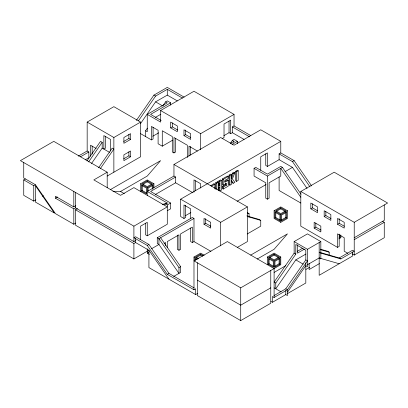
<?xml version="1.0" encoding="UTF-8"?>
<svg xmlns="http://www.w3.org/2000/svg" width="408" height="408" viewBox="0 0 408 408"><rect width="100%" height="100%" fill="white"/><g stroke="black" fill="none" stroke-linecap="round" stroke-linejoin="round"><path stroke-width="0.61" d="M155.366 194.494L175.624 182.799L175.624 177.016L173.956 176.052L147.252 191.474L167.28 203.036L165.612 204L163.185 204.699M193.984 192.173L193.984 179.908L200.66 183.763L200.66 188.057M195.656 190.597L195.656 180.785M305.949 254.031L295.8 259.891L275.772 288.803L275.772 283.019L274.1 282.055L294.132 253.144L294.132 241.582L307.484 233.871L320.836 241.582L320.836 258.927L319.168 257.963L307.418 264.746M275.772 283.019L295.8 254.108L295.8 244.474L305.816 250.257L305.816 259.891L285.784 288.803L274.033 295.586M297.468 244.713L297.468 253.144L304.322 249.191M352.548 251.991L352.548 256.035L319.168 275.308L319.168 242.546M231.086 176.873L232.376 173.165L234.044 172.201L234.881 172.681L232.376 178.944L234.881 182.32L233.208 183.284L232.376 182.799L231.26 180.871M231.54 178.464L233.208 173.645L234.881 172.681M86.95 160.946L100.516 141.362L102.184 142.326L102.184 148.109L91.54 163.475M88.618 161.91L102.184 142.326M98.634 167.693L112.2 148.109L113.868 149.073L113.868 172.201M100.302 168.657L113.868 149.073L113.868 137.506L87.164 122.089L87.164 151.001L88.832 151.965L88.832 157.743L85.236 159.819M136.399 120.406L153.928 95.11L167.28 87.399L184.176 97.155M138.429 120.85L155.596 96.074L167.28 89.327L182.519 98.124M140.576 123.537L155.596 101.852L167.28 95.11L177.296 100.888M145.579 136.547L145.579 130.764L147.37 128.183M162.751 105.983L165.612 101.852L167.28 100.888L170.621 102.816L170.621 105.131M230.265 143.443L232.376 140.398L234.044 139.434L237.38 141.362L237.38 143.677M233.34 142.377L234.044 141.362L232.376 140.398M287.589 291.98L305.816 265.674L307.484 266.638L307.484 249.293L294.132 241.582M87.164 122.089L113.868 106.672L140.576 122.089L140.576 156.784L107.192 176.057M35.878 199.884L33.752 201.108L23.74 195.325L23.74 179.908L25.378 178.964M145.579 130.764L147.252 131.728L147.252 114.383L167.28 102.816L165.612 101.852M78.305 156.111L87.164 151.001M170.621 102.816L150.588 114.383L161.211 120.513M80.519 156.764L88.832 151.965M113.868 137.506L140.576 122.089M147.252 114.383L160.604 122.089L160.604 110.527L193.984 91.254L234.044 114.383L234.044 125.944L250.66 135.538M23.74 179.908L33.752 185.691L35.348 184.773M155.448 117.356L160.849 114.24M123.757 141.438L128.892 138.47L130.56 139.434L130.56 133.656L123.884 137.506L123.884 143.29L130.56 139.434M42.248 196.202L43.314 195.59M152.75 136.262L158.692 132.835M170.621 127.872L177.296 131.728L177.296 125.944L170.621 122.089L170.621 127.872L172.288 126.908L177.709 130.04M140.311 133.503L151.424 139.919L153.092 138.955L153.092 127.301M75.812 205.734L73.812 206.892L55.452 196.289L55.452 198.217L57.559 197.003M123.757 158.783L128.892 155.82L130.56 156.784L130.56 151.001L123.884 154.856L123.884 160.635L130.56 156.784M107.192 172.201L93.84 179.908L120.544 195.325L133.901 187.619L167.28 206.892L133.901 226.165L20.4 160.635L53.78 141.362L107.192 172.201L107.192 187.695M151.424 139.919L151.424 126.429L158.1 130.279L158.1 143.774L162.272 146.181L172.421 140.321M183.972 135.584L190.648 139.434L190.648 133.656L183.972 129.8L183.972 135.584L185.64 134.62L190.776 137.583M160.604 110.527L200.66 133.656L234.044 114.383M55.452 198.217L73.812 208.82L75.812 207.662M168.948 279.164L148.92 250.257L133.901 258.927L75.48 225.201L75.48 209.783L77.484 208.626M110.4 189.623L160.604 160.635L147.252 176.057L120.544 191.474L112.914 191.474M162.272 146.181L162.272 130.764L172.288 136.547L172.288 151.965L173.956 152.929L175.624 151.965L175.624 138.394M244.061 139.434L232.376 132.692L232.376 126.908L234.044 125.944M140.576 191.474L140.576 183.763L147.252 179.908L153.928 183.763L153.928 187.619M173.956 176.052L173.956 164.49L220.692 137.506L234.044 145.217L260.748 129.8L280.78 141.362L280.78 152.929L294.132 160.635L311.646 185.921M223.9 135.655L229.036 132.692L230.704 133.656L232.376 132.692M147.252 180.871L142.244 183.763L147.252 186.655L152.261 183.763L147.252 180.871L147.252 181.835L151.756 184.436M23.74 162.562L23.74 177.98L35.419 184.727L55.452 213.639L73.812 224.237L75.812 223.079M143.244 184.151L147.252 181.835M222.12 138.608L224.028 137.506L224.028 124.017L230.704 120.161L230.704 133.656M141.408 190.99L146.416 193.882L146.416 188.098L141.408 185.212L141.408 190.99L142.244 190.511L146.752 193.111M140.576 183.763L147.252 187.619L153.928 183.763M230.306 143.524L234.044 141.362M175.624 177.016L150.588 191.474L170.621 203.036L170.621 208.82L167.28 210.747M232.019 144.463L237.38 141.362M165.612 204L167.28 204.964L170.621 203.036M185.64 205.224L185.64 217.489L183.972 218.453L180.632 216.526L180.632 199.181L280.78 141.362M210.676 185.691L214.016 183.763L214.848 184.243L214.848 188.868M215.684 189.292L215.684 182.799L220.692 179.908L221.524 180.392L221.524 190.026L219.856 190.99L219.856 181.356L219.019 180.871M222.36 178.944L227.368 176.052L228.2 176.536L228.2 178.464L224.864 180.392L224.864 182.32L228.2 180.392L228.2 186.17L223.196 189.062L222.36 188.583L222.36 186.655L225.701 184.727L226.532 185.207L226.532 183.284L223.196 185.207L222.36 184.727L222.36 178.944L223.196 179.428L228.2 176.536M229.036 175.088L230.704 174.129L231.54 174.609L231.54 184.248L229.872 185.207L229.036 184.727L229.036 175.088L229.872 175.573L231.54 174.609M235.712 171.238L237.38 170.274L238.216 170.753L238.216 180.392L236.548 181.356L235.712 180.871L235.712 171.238L236.548 171.717L238.216 170.753M211.512 186.17L214.848 184.243M215.684 182.799L216.52 183.284L221.524 180.392M218.188 184.243L219.856 183.284L219.3 182.963M218.188 185.207L219.019 184.727L219.856 185.207L218.188 186.17M224.864 181.356L227.368 179.908L228.2 180.392M218.188 188.098L219.856 187.134M300.808 197.253L280.78 168.346L280.78 176.052L269.096 182.799L269.096 198.217L267.424 199.181L265.756 198.217L265.756 182.799L254.072 176.052L254.072 168.346L255.739 167.382L267.424 174.129L280.78 166.418L282.448 167.382L301.043 194.218M307.066 188.46L292.46 167.382L279.108 159.671L279.108 153.893L280.78 152.929M222.36 186.655L223.196 187.134L226.532 185.207M75.48 192.438L75.48 207.856L133.901 241.582L135.9 240.424M75.48 209.783L133.901 243.51L135.512 242.576M145.579 223.186L145.579 234.835L147.252 235.799L167.28 224.237L167.28 204.964M265.756 153.801L265.756 165.454L267.424 166.418L279.108 159.671M185.564 215.608L190.873 212.542M157.264 237.726L158.936 238.69L178.964 267.602L178.964 273.38L158.936 244.474L157.264 243.51L157.264 237.726L192.316 217.489L193.984 218.453L193.984 241.582L210.946 251.374M148.92 244.474L135.568 236.762L133.901 237.726L147.252 245.438L148.92 244.474L168.948 273.38L194.019 287.854M193.984 218.453L158.936 238.69L158.936 244.474L151.557 248.732M254.072 168.346L267.424 176.052L282.448 167.382M279.108 153.893L292.46 161.599L294.132 160.635M285.085 171.641L292.46 167.382M149.389 254.378L147.252 253.144L148.92 252.18M164.108 243.413L165.612 242.546L165.612 245.631M237.109 201.266L266.047 184.559M204 224.237L210.676 228.092L210.676 222.309L204 218.453L204 224.237L205.668 223.273L210.803 226.236M180.632 199.181L220.692 222.309L247.396 206.892L247.396 241.582L237.247 247.442M177.296 235.105L177.296 249.293L178.964 250.257L180.632 249.293L180.632 233.871L192.316 227.129L192.316 242.546L193.984 241.582M300.808 191.474L334.188 172.201L387.6 203.036L354.22 222.309L300.808 191.474L300.808 226.165L337.528 247.365L339.196 246.401L339.196 234.136M197.814 293.337L195.656 294.581L195.656 288.803L193.984 289.762L193.984 256.999L200.66 253.144L204.255 255.219M274.1 210.747L280.78 206.892L287.456 210.747L287.456 218.453L280.78 222.309L274.1 218.453L274.1 210.747L280.78 214.598L287.456 210.747M203.164 255.556L200.66 254.108L195.656 256.999L198.66 258.733M280.78 207.856L275.772 210.747L280.78 213.639L285.784 210.747L280.78 207.856L280.78 208.82L285.284 211.421M147.252 245.438L167.28 274.344L168.948 273.38M178.964 267.602L180.632 266.638L160.604 237.726M196.156 257.672L200.66 255.071L202.664 256.229M276.272 211.421L280.78 208.82M173.691 276.425L180.632 272.416L180.632 266.638M247.217 233.978L260.748 226.165L260.748 220.381L259.08 219.417L246.84 215.883M274.936 217.974L279.944 220.866L279.944 215.082L274.936 212.191L274.936 217.974L275.772 217.489L280.276 220.091M281.28 220.091L285.784 217.489L286.62 217.974L286.62 212.191L281.612 215.082L281.612 220.866L286.62 217.974M310.82 208.82L317.5 212.675L317.5 206.892L310.82 203.036L310.82 208.82L312.492 207.856L317.628 210.819M250.68 255.107L287.456 233.871L274.1 249.293L257.208 259.044M324.176 216.526L330.852 220.381L330.852 214.598L324.176 210.747L324.176 216.526L325.844 215.562L330.98 218.53M314.16 228.092L320.836 231.948L320.836 226.165L314.16 222.309L314.16 228.092L315.828 227.129L320.963 230.092M267.424 264.71L267.424 256.999L274.1 253.144L280.78 256.999L280.78 264.71L240.72 287.839L193.984 260.855L227.368 241.582L274.1 268.566M274.1 254.108L269.096 256.999L274.1 259.891L279.108 256.999L274.1 254.108L274.1 255.071L278.608 257.678M269.596 257.678L274.1 255.071M268.26 264.226L273.268 267.118L273.268 261.339L268.26 258.448L268.26 264.226L269.096 263.746L273.6 266.348M267.424 256.999L274.1 260.855L280.78 256.999M337.528 224.237L344.204 228.092L344.204 222.309L337.528 218.453L337.528 224.237L339.196 223.273L344.332 226.236M297.381 251.267L302.654 248.227M274.604 266.348L279.108 263.746L279.944 264.226L279.944 258.448L274.936 261.339L274.936 267.118L279.944 264.226M307.418 249.329L320.836 241.582M274.1 272.416L285.625 265.766M339.028 237.823L340.032 237.247L340.032 234.931M338.864 238.884L340.864 237.726L340.864 235.028M354.22 237.726L384.26 220.381L384.26 204.964M270.764 287.839L240.72 305.184L197.324 280.128M354.22 239.654L384.26 222.309L384.26 237.726L354.22 255.071L352.13 253.868M305.883 269.489L309.647 267.317M319.439 263.588L309.152 269.53L309.152 263.359M320.382 252.532L339.196 257.963L352.548 250.257L354.22 251.221L340.864 258.927L320.836 253.144L319.168 252.18M285.784 288.803L287.456 289.762L287.456 295.545L285.784 294.581L272.432 302.292L272.432 296.509L274.1 297.473L287.456 289.762L307.484 260.855L305.816 259.891M197.324 262.783L197.324 295.545L240.72 320.601L270.764 303.256L270.764 270.489M287.41 293.643L305.816 283.019L305.816 262.783M162.425 204.439L167.28 203.036M247.309 213.129L249.064 213.639L249.064 217.107M247.396 216.526L260.748 220.381M320.484 249.191L327.512 251.221L329.18 252.18L329.18 255.071M320.397 249.645L329.18 252.18M319.168 257.963L320.122 258.238M320.836 258.448L339.196 263.746M232.376 126.908L249.523 136.808M382.699 221.406L384.26 222.309M153.928 95.11L155.596 96.074M155.596 101.852L162.45 105.81M300.808 203.036L279.108 190.511L279.108 176.939M197.411 151.052L188.981 146.181L188.981 156.05M232.376 173.165L233.208 173.645M339.196 236.762L340.032 237.247M347.856 253.327L344.204 251.221L344.204 237.726L337.528 233.871L337.528 247.365M339.196 257.963L340.864 258.927M173.956 164.49L247.396 206.892M247.396 212.675L249.064 213.639M175.624 182.799L192.907 192.775M294.132 253.144L295.8 254.108M102.184 148.109L109.502 152.332M295.8 259.891L303.18 264.149M96.15 148.481L90.499 145.217L90.499 156.254M120.544 191.474L124.358 193.678M274.1 287.839L281.041 291.842M192.316 242.546L190.648 241.582L190.648 228.016M193.984 256.999L197.579 259.075M270.932 301.425L272.432 302.292M196.824 259.6L194.82 258.448L194.82 260.758M167.28 274.344L193.984 289.762M195.656 294.581L148.92 267.602L148.92 250.257L135.568 242.546L135.568 238.496M292.46 161.599L309.978 186.884M231.54 180.387L233.208 183.284M200.66 254.108L200.66 255.071M354.22 222.309L354.22 255.071M339.196 218.647L339.196 223.273M325.844 211.517L325.844 215.562M315.828 223.079L315.828 227.129M312.492 203.806L312.492 207.856M285.784 212.287L285.784 217.489M285.784 290.537L285.784 294.581M280.78 214.598L280.78 222.309M279.108 258.544L279.108 263.746M275.772 212.287L275.772 217.489M274.1 260.855L274.1 297.473M269.096 259.121L269.096 263.746M267.424 166.418L267.424 152.929L260.748 156.779L260.748 170.274M267.424 176.052L267.424 199.181M240.72 287.839L240.72 320.601M236.548 171.717L236.548 181.356M229.872 175.573L229.872 185.207M229.036 121.038L229.036 132.692M225.701 183.284L225.701 184.727M223.196 179.428L223.196 185.207M223.196 187.134L223.196 189.062M220.692 222.309L220.692 245.902M219.019 183.284L219.019 184.727M219.019 187.206L219.019 190.511M218.188 190.301L218.188 182.32L217.352 181.973M216.52 183.284L216.52 189.302M214.016 183.763L214.016 184.039M205.668 218.647L205.668 223.273M200.66 133.656L200.66 149.767M195.656 259.121L195.656 260.279M190.648 146.452L190.648 155.086M190.648 218.841L190.648 208.82L183.972 204.964L183.972 218.453M187.308 157.554L187.308 145.217L173.956 137.506L173.956 152.929M185.64 130.06L185.64 134.62M178.964 250.257L178.964 234.835L167.28 241.582L167.28 247.748M172.288 122.859L172.288 126.908M167.28 89.327L167.28 95.11M153.092 188.098L153.092 185.212L148.084 188.098L148.084 190.99M152.261 185.303L152.261 189.353M147.252 187.619L147.252 195.519M147.252 235.799L147.252 222.309L140.576 226.165L140.576 239.654M147.252 248.829L147.252 253.144M142.244 185.303L142.244 190.511M133.901 226.165L133.901 241.582M133.901 243.51L133.901 258.927M128.892 134.426L128.892 138.47M128.892 151.771L128.892 155.82M110.532 151.088L110.532 139.434L103.856 135.584L103.856 149.073L105.524 148.109L105.524 136.456M92.172 146.095L92.172 154.066M73.812 191.474L73.812 206.892M73.812 208.82L73.812 224.237M33.752 185.691L33.752 201.108M54.34 212.996L35.419 202.072L35.419 185.691L54.34 212.996"/></g></svg>
